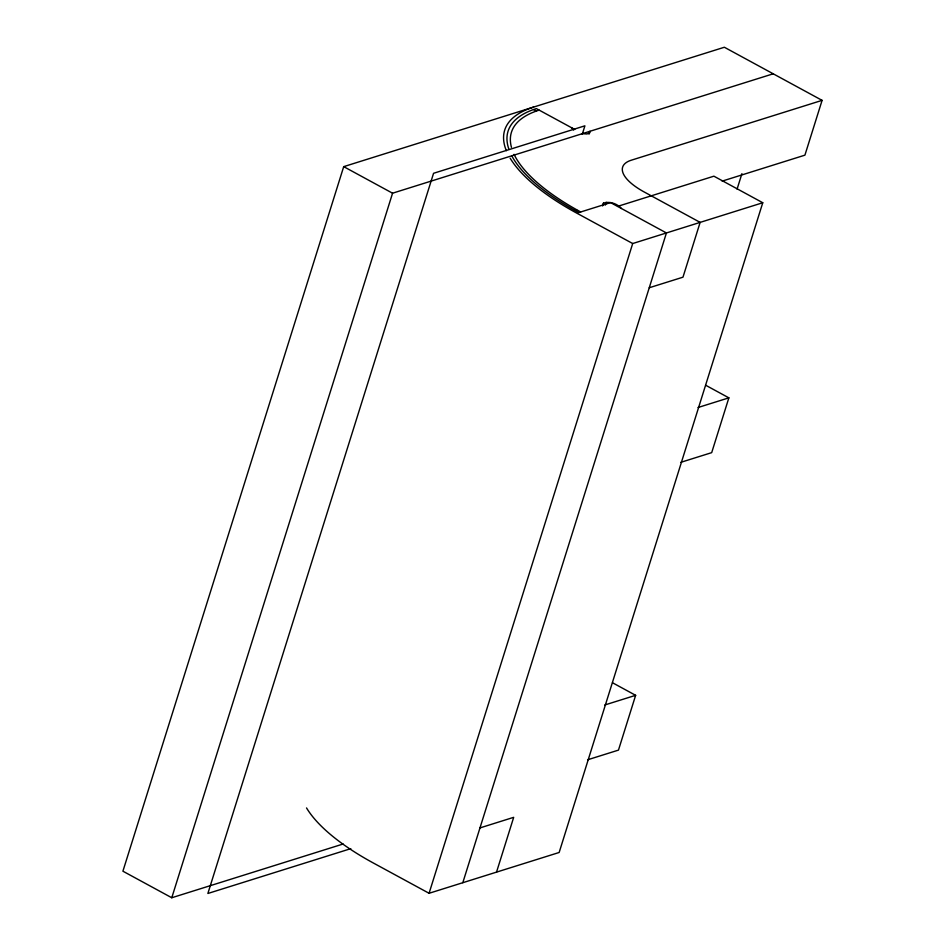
<?xml version="1.0" encoding="UTF-8"?>
<svg xmlns="http://www.w3.org/2000/svg" width="945" height="945" viewBox="0 0 945 945"><rect width="100%" height="100%" fill="white"/><g stroke="black" fill="none" stroke-linecap="round" stroke-linejoin="round"><path stroke-width="1.42" d="M603.075 204.959L603.465 203.128C609.608 201.037 617.298 203.624 621.432 208.514M722.157 181.121L804.916 155.157L822.091 100.359L724.354 47.25L343.708 166.639L122.909 871.195L171.777 897.75L343.141 844.003M171.777 897.75L392.565 193.205L773.223 73.804M582.262 134.261L584.908 125.815L433.566 173.289L207.865 893.486L350.796 848.657M589.066 134.107L589.94 131.296L589.55 133.115L586.81 133.977L582.451 133.647M602.591 205.939L603.465 203.128M605.332 205.077L606.206 202.277M429.077 893.285L632.701 243.538L762.769 202.738L559.145 852.484L429.077 893.285L373.228 862.939A176.585 65.288 17.4 0 1 306.534 807.94M462.802 882.713L666.426 232.954L610.576 202.608L578.777 212.578L574.347 210.133A173.053 63.988 17.4 0 1 511.989 156.197M496.527 872.129L513.69 817.33L479.977 827.914M737.076 189.13L741.931 173.656M612.49 682.739L635.642 695.319L618.467 750.117L587.613 759.792M705.714 385.265L728.867 397.845L711.691 452.643L680.837 462.318M539.17 110.128L536.217 111.108A169.521 62.677 17.4 0 0 511.446 147.325M822.091 100.359L631.319 160.201A52.979 19.585 17.4 0 0 644.301 192.036L700.139 222.382L682.975 277.18L649.25 287.752M574.631 210.286L576.568 209.684M617.557 206.4L713.9 176.183L762.769 202.738M698.001 407.519L728.867 397.845M604.776 704.994L635.642 695.319M574.773 129.465L536.37 108.604L533.358 109.608A173.053 63.988 17.4 0 0 508.788 148.932M533.559 109.549L536.347 111.061M632.701 243.538L576.852 213.18A176.585 65.288 17.4 0 1 510.146 158.193M343.708 166.639L392.565 193.205M580.702 211.975L576.367 209.577A169.521 62.677 17.4 0 1 514.068 154.342M571.595 127.74L573.662 130.044M506.343 150.68A176.585 65.288 17.4 0 1 533.582 107.092"/></g></svg>
